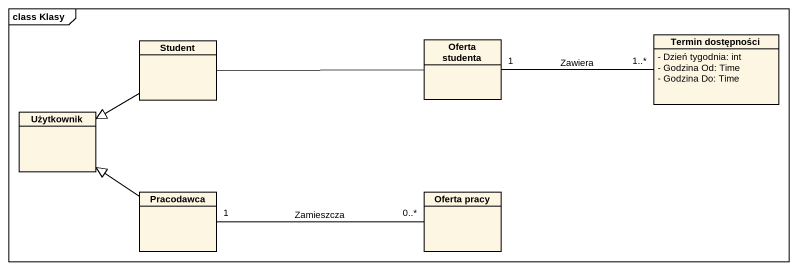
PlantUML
@startuml
mainframe class Klasy
hide circle
hide empty members
skinparam classAttributeIconSize 0
class Student
class "Oferta studenta" as Oferta_studenta
class "Termin dostępności" as Termin_dostępności {
  - Dzień tygodnia: int
  - Godzina Od: Time
  - Godzina Do: Time
}
class Użytkownik
class Pracodawca
class "Oferta pracy" as Oferta_pracy
Student -right- Oferta_studenta
Student -left-|> Użytkownik
Oferta_studenta "1" -right- "1..*" Termin_dostępności : Zawiera
Pracodawca -up-|> Użytkownik
Pracodawca "1" -right- "0..*" Oferta_pracy : Zamieszcza
@enduml
